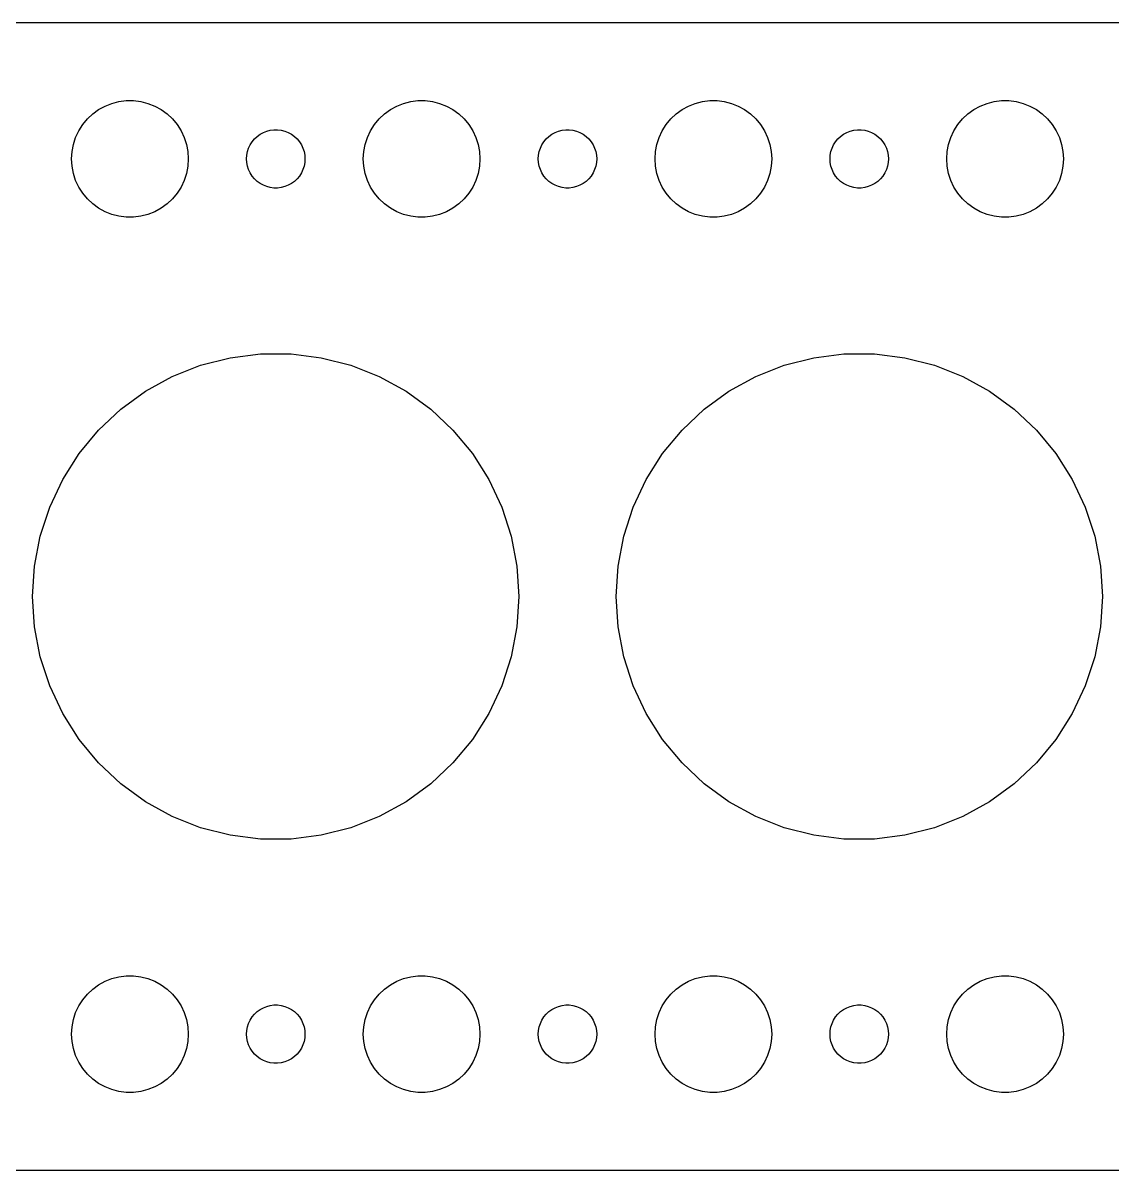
# Model space of a CAD drawing. Header units: metres. Extents: x -90 to 90, y 40 to 98.
# Drawn here: x -13 to 43, y 39.5 to 98.5 of the extents above; entities that cross this region are included whole.
import ezdxf

# ---------------------------------------------------------------- set-up
doc = ezdxf.new("R2010")
doc.units = ezdxf.units.M

msp = doc.modelspace()

# ---------------------------------------------------------------- linework, layer by layer
for p, q in [((84.8139, 98.4901), (-84.8139, 98.4901)), ((-8.42705, 94.3532), (-8.06213, 94.4469)), ((-8.06213, 94.4469), (-7.68837, 94.4941)), ((-7.68837, 94.4941), (-7.31161, 94.4941)), ((-7.31161, 94.4941), (-6.93785, 94.4469)), ((-6.93785, 94.4469), (-6.57294, 94.3532)), ((6.57294, 94.3532), (6.93785, 94.4469)), ((6.93785, 94.4469), (7.31161, 94.4941)), ((7.31161, 94.4941), (7.68837, 94.4941)), ((7.68837, 94.4941), (8.06213, 94.4469)), ((8.06213, 94.4469), (8.42705, 94.3532)), ((21.5729, 94.3532), (21.9379, 94.4469)), ((21.9379, 94.4469), (22.3116, 94.4941)), ((22.3116, 94.4941), (22.6884, 94.4941)), ((22.6884, 94.4941), (23.0621, 94.4469)), ((23.0621, 94.4469), (23.427, 94.3532)), ((36.5729, 94.3532), (36.9379, 94.4469)), ((36.9379, 94.4469), (37.3116, 94.4941)), ((37.3116, 94.4941), (37.6884, 94.4941)), ((37.6884, 94.4941), (38.0621, 94.4469)), ((38.0621, 94.4469), (38.427, 94.3532)), ((-9.6869, 93.5536), (-9.41226, 93.8115)), ((-9.41226, 93.8115), (-9.10747, 94.033)), ((-9.10747, 94.033), (-8.77733, 94.2145)), ((-8.77733, 94.2145), (-8.42705, 94.3532)), ((-6.57294, 94.3532), (-6.22266, 94.2145)), ((-6.22266, 94.2145), (-5.89252, 94.033)), ((-5.89252, 94.033), (-5.58772, 93.8115)), ((-5.58772, 93.8115), (-5.31308, 93.5536)), ((5.31308, 93.5536), (5.58772, 93.8115)), ((5.58772, 93.8115), (5.89252, 94.033)), ((5.89252, 94.033), (6.22266, 94.2145)), ((6.22266, 94.2145), (6.57294, 94.3532)), ((8.42705, 94.3532), (8.77733, 94.2145)), ((8.77733, 94.2145), (9.10747, 94.033)), ((9.10747, 94.033), (9.41226, 93.8115)), ((9.41226, 93.8115), (9.6869, 93.5536)), ((20.3131, 93.5536), (20.5877, 93.8115)), ((20.5877, 93.8115), (20.8925, 94.033)), ((20.8925, 94.033), (21.2227, 94.2145)), ((21.2227, 94.2145), (21.5729, 94.3532)), ((23.427, 94.3532), (23.7773, 94.2145)), ((23.7773, 94.2145), (24.1075, 94.033)), ((24.1075, 94.033), (24.4123, 93.8115)), ((24.4123, 93.8115), (24.6869, 93.5536)), ((35.3131, 93.5536), (35.5877, 93.8115)), ((35.5877, 93.8115), (35.8925, 94.033)), ((35.8925, 94.033), (36.2227, 94.2145)), ((36.2227, 94.2145), (36.5729, 94.3532)), ((38.427, 94.3532), (38.7773, 94.2145)), ((38.7773, 94.2145), (39.1075, 94.033)), ((39.1075, 94.033), (39.4123, 93.8115)), ((39.4123, 93.8115), (39.6869, 93.5536)), ((-10.1289, 92.9453), (-9.92705, 93.2634)), ((-9.92705, 93.2634), (-9.6869, 93.5536)), ((-5.31308, 93.5536), (-5.07294, 93.2634)), ((-5.07294, 93.2634), (-4.87108, 92.9453)), ((4.87108, 92.9453), (5.07294, 93.2634)), ((5.07294, 93.2634), (5.31308, 93.5536)), ((9.6869, 93.5536), (9.92705, 93.2634)), ((9.92705, 93.2634), (10.1289, 92.9453)), ((19.8711, 92.9453), (20.0729, 93.2634)), ((20.0729, 93.2634), (20.3131, 93.5536)), ((24.6869, 93.5536), (24.927, 93.2634)), ((24.927, 93.2634), (25.1289, 92.9453)), ((34.8711, 92.9453), (35.0729, 93.2634)), ((35.0729, 93.2634), (35.3131, 93.5536)), ((39.6869, 93.5536), (39.927, 93.2634)), ((39.927, 93.2634), (40.1289, 92.9453)), ((-10.4057, 92.2461), (-10.2893, 92.6044)), ((-10.2893, 92.6044), (-10.1289, 92.9453)), ((-4.87108, 92.9453), (-4.71066, 92.6044)), ((-4.71066, 92.6044), (-4.59424, 92.2461)), ((-1.09344, 92.5268), (-0.95613, 92.6558)), ((-0.95613, 92.6558), (-0.80373, 92.7665)), ((-0.80373, 92.7665), (-0.63866, 92.8572)), ((-0.63866, 92.8572), (-0.46352, 92.9266)), ((-0.46352, 92.9266), (-0.28107, 92.9734)), ((-0.28107, 92.9734), (-0.09418, 92.997)), ((-0.09418, 92.997), (0.09418, 92.997)), ((0.09418, 92.997), (0.28107, 92.9734)), ((0.28107, 92.9734), (0.46352, 92.9266)), ((0.46352, 92.9266), (0.63866, 92.8572)), ((0.63866, 92.8572), (0.80373, 92.7665)), ((0.80373, 92.7665), (0.95613, 92.6558)), ((0.95613, 92.6558), (1.09344, 92.5268)), ((4.59424, 92.2461), (4.71066, 92.6044)), ((4.71066, 92.6044), (4.87108, 92.9453)), ((10.1289, 92.9453), (10.2893, 92.6044)), ((10.2893, 92.6044), (10.4057, 92.2461)), ((13.9065, 92.5268), (14.0439, 92.6558)), ((14.0439, 92.6558), (14.1963, 92.7665)), ((14.1963, 92.7665), (14.3613, 92.8572)), ((14.3613, 92.8572), (14.5365, 92.9266)), ((14.5365, 92.9266), (14.7189, 92.9734)), ((14.7189, 92.9734), (14.9058, 92.997)), ((14.9058, 92.997), (15.0942, 92.997)), ((15.0942, 92.997), (15.2811, 92.9734)), ((15.2811, 92.9734), (15.4635, 92.9266)), ((15.4635, 92.9266), (15.6387, 92.8572)), ((15.6387, 92.8572), (15.8037, 92.7665)), ((15.8037, 92.7665), (15.9561, 92.6558)), ((15.9561, 92.6558), (16.0934, 92.5268)), ((19.5942, 92.2461), (19.7107, 92.6044)), ((19.7107, 92.6044), (19.8711, 92.9453)), ((25.1289, 92.9453), (25.2893, 92.6044)), ((25.2893, 92.6044), (25.4057, 92.2461)), ((28.9065, 92.5268), (29.0439, 92.6558)), ((29.0439, 92.6558), (29.1963, 92.7665)), ((29.1963, 92.7665), (29.3613, 92.8572)), ((29.3613, 92.8572), (29.5365, 92.9266)), ((29.5365, 92.9266), (29.7189, 92.9734)), ((29.7189, 92.9734), (29.9058, 92.997)), ((29.9058, 92.997), (30.0942, 92.997)), ((30.0942, 92.997), (30.2811, 92.9734)), ((30.2811, 92.9734), (30.4635, 92.9266)), ((30.4635, 92.9266), (30.6387, 92.8572)), ((30.6387, 92.8572), (30.8037, 92.7665)), ((30.8037, 92.7665), (30.9561, 92.6558)), ((30.9561, 92.6558), (31.0934, 92.5268)), ((34.5942, 92.2461), (34.7107, 92.6044)), ((34.7107, 92.6044), (34.8711, 92.9453)), ((40.1289, 92.9453), (40.2893, 92.6044)), ((40.2893, 92.6044), (40.4057, 92.2461)), ((-10.4763, 91.876), (-10.4057, 92.2461)), ((-4.59424, 92.2461), (-4.52365, 91.876)), ((-1.45287, 91.873), (-1.39465, 92.0522)), ((-1.39465, 92.0522), (-1.31445, 92.2226)), ((-1.31445, 92.2226), (-1.21352, 92.3817)), ((-1.21352, 92.3817), (-1.09344, 92.5268)), ((1.09344, 92.5268), (1.21352, 92.3817)), ((1.21352, 92.3817), (1.31445, 92.2226)), ((1.31445, 92.2226), (1.39465, 92.0522)), ((1.39465, 92.0522), (1.45287, 91.873)), ((4.52365, 91.876), (4.59424, 92.2461)), ((10.4057, 92.2461), (10.4763, 91.876)), ((13.5471, 91.873), (13.6053, 92.0522)), ((13.6053, 92.0522), (13.6855, 92.2226)), ((13.6855, 92.2226), (13.7865, 92.3817)), ((13.7865, 92.3817), (13.9065, 92.5268)), ((16.0934, 92.5268), (16.2135, 92.3817)), ((16.2135, 92.3817), (16.3145, 92.2226)), ((16.3145, 92.2226), (16.3947, 92.0522)), ((16.3947, 92.0522), (16.4529, 91.873)), ((19.5237, 91.876), (19.5942, 92.2461)), ((25.4057, 92.2461), (25.4763, 91.876)), ((28.5471, 91.873), (28.6053, 92.0522)), ((28.6053, 92.0522), (28.6855, 92.2226)), ((28.6855, 92.2226), (28.7865, 92.3817)), ((28.7865, 92.3817), (28.9065, 92.5268)), ((31.0934, 92.5268), (31.2135, 92.3817)), ((31.2135, 92.3817), (31.3145, 92.2226)), ((31.3145, 92.2226), (31.3947, 92.0522)), ((31.3947, 92.0522), (31.4529, 91.873)), ((34.5237, 91.876), (34.5942, 92.2461)), ((40.4057, 92.2461), (40.4763, 91.876)), ((-10.5, 91.5), (-10.4763, 91.876)), ((-10.4763, 91.124), (-10.5, 91.5)), ((-4.52365, 91.876), (-4.5, 91.5)), ((-4.5, 91.5), (-4.52365, 91.124)), ((-1.5, 91.5), (-1.48816, 91.688)), ((-1.48816, 91.312), (-1.5, 91.5)), ((-1.48816, 91.688), (-1.45287, 91.873)), ((1.45287, 91.873), (1.48816, 91.688)), ((1.48816, 91.688), (1.5, 91.5)), ((1.5, 91.5), (1.48816, 91.312)), ((4.5, 91.5), (4.52365, 91.876)), ((4.52365, 91.124), (4.5, 91.5)), ((10.4763, 91.876), (10.5, 91.5)), ((10.5, 91.5), (10.4763, 91.124)), ((13.5, 91.5), (13.5118, 91.688)), ((13.5118, 91.312), (13.5, 91.5)), ((13.5118, 91.688), (13.5471, 91.873)), ((16.4529, 91.873), (16.4882, 91.688)), ((16.4882, 91.688), (16.5, 91.5)), ((16.5, 91.5), (16.4882, 91.312)), ((19.5, 91.5), (19.5237, 91.876)), ((19.5237, 91.124), (19.5, 91.5)), ((25.4763, 91.876), (25.5, 91.5)), ((25.5, 91.5), (25.4763, 91.124)), ((28.5, 91.5), (28.5118, 91.688)), ((28.5118, 91.312), (28.5, 91.5)), ((28.5118, 91.688), (28.5471, 91.873)), ((31.4529, 91.873), (31.4882, 91.688)), ((31.4882, 91.688), (31.5, 91.5)), ((31.5, 91.5), (31.4882, 91.312)), ((34.5, 91.5), (34.5237, 91.876)), ((34.5237, 91.124), (34.5, 91.5)), ((40.4763, 91.876), (40.5, 91.5)), ((40.5, 91.5), (40.4763, 91.124)), ((-10.4057, 90.7539), (-10.4763, 91.124)), ((-4.52365, 91.124), (-4.59424, 90.7539)), ((-1.45287, 91.127), (-1.48816, 91.312)), ((-1.39465, 90.9478), (-1.45287, 91.127)), ((-1.31445, 90.7774), (-1.39465, 90.9478)), ((1.39465, 90.9478), (1.31445, 90.7774)), ((1.45287, 91.127), (1.39465, 90.9478)), ((1.48816, 91.312), (1.45287, 91.127)), ((4.59424, 90.7539), (4.52365, 91.124)), ((10.4763, 91.124), (10.4057, 90.7539)), ((13.5471, 91.127), (13.5118, 91.312)), ((13.6053, 90.9478), (13.5471, 91.127)), ((13.6855, 90.7774), (13.6053, 90.9478)), ((16.3947, 90.9478), (16.3145, 90.7774)), ((16.4529, 91.127), (16.3947, 90.9478)), ((16.4882, 91.312), (16.4529, 91.127)), ((19.5942, 90.7539), (19.5237, 91.124)), ((25.4763, 91.124), (25.4057, 90.7539)), ((28.5471, 91.127), (28.5118, 91.312)), ((28.6053, 90.9478), (28.5471, 91.127)), ((28.6855, 90.7774), (28.6053, 90.9478)), ((31.3947, 90.9478), (31.3145, 90.7774)), ((31.4529, 91.127), (31.3947, 90.9478)), ((31.4882, 91.312), (31.4529, 91.127)), ((34.5942, 90.7539), (34.5237, 91.124)), ((40.4763, 91.124), (40.4057, 90.7539)), ((-10.2893, 90.3956), (-10.4057, 90.7539)), ((-10.1289, 90.0547), (-10.2893, 90.3956)), ((-4.71066, 90.3956), (-4.87108, 90.0547)), ((-4.59424, 90.7539), (-4.71066, 90.3956)), ((-1.21352, 90.6183), (-1.31445, 90.7774)), ((-1.09344, 90.4732), (-1.21352, 90.6183)), ((-0.95613, 90.3442), (-1.09344, 90.4732)), ((-0.80373, 90.2335), (-0.95613, 90.3442)), ((0.95613, 90.3442), (0.80373, 90.2335)), ((1.09344, 90.4732), (0.95613, 90.3442)), ((1.21352, 90.6183), (1.09344, 90.4732)), ((1.31445, 90.7774), (1.21352, 90.6183)), ((4.71066, 90.3956), (4.59424, 90.7539)), ((4.87108, 90.0547), (4.71066, 90.3956)), ((10.2893, 90.3956), (10.1289, 90.0547)), ((10.4057, 90.7539), (10.2893, 90.3956)), ((13.7865, 90.6183), (13.6855, 90.7774)), ((13.9065, 90.4732), (13.7865, 90.6183)), ((14.0439, 90.3442), (13.9065, 90.4732)), ((14.1963, 90.2335), (14.0439, 90.3442)), ((15.9561, 90.3442), (15.8037, 90.2335)), ((16.0934, 90.4732), (15.9561, 90.3442)), ((16.2135, 90.6183), (16.0934, 90.4732)), ((16.3145, 90.7774), (16.2135, 90.6183)), ((19.7107, 90.3956), (19.5942, 90.7539)), ((19.8711, 90.0547), (19.7107, 90.3956)), ((25.2893, 90.3956), (25.1289, 90.0547)), ((25.4057, 90.7539), (25.2893, 90.3956)), ((28.7865, 90.6183), (28.6855, 90.7774)), ((28.9065, 90.4732), (28.7865, 90.6183)), ((29.0439, 90.3442), (28.9065, 90.4732)), ((29.1963, 90.2335), (29.0439, 90.3442)), ((30.9561, 90.3442), (30.8037, 90.2335)), ((31.0934, 90.4732), (30.9561, 90.3442)), ((31.2135, 90.6183), (31.0934, 90.4732)), ((31.3145, 90.7774), (31.2135, 90.6183)), ((34.7107, 90.3956), (34.5942, 90.7539)), ((34.8711, 90.0547), (34.7107, 90.3956)), ((40.2893, 90.3956), (40.1289, 90.0547)), ((40.4057, 90.7539), (40.2893, 90.3956)), ((-9.92705, 89.7366), (-10.1289, 90.0547)), ((-9.6869, 89.4464), (-9.92705, 89.7366)), ((-5.07294, 89.7366), (-5.31308, 89.4464)), ((-4.87108, 90.0547), (-5.07294, 89.7366)), ((-0.63866, 90.1427), (-0.80373, 90.2335)), ((-0.46352, 90.0734), (-0.63866, 90.1427)), ((-0.28107, 90.0266), (-0.46352, 90.0734)), ((-0.09418, 90.003), (-0.28107, 90.0266)), ((0.09418, 90.003), (-0.09418, 90.003)), ((0.28107, 90.0266), (0.09418, 90.003)), ((0.46352, 90.0734), (0.28107, 90.0266)), ((0.63866, 90.1427), (0.46352, 90.0734)), ((0.80373, 90.2335), (0.63866, 90.1427)), ((5.07294, 89.7366), (4.87108, 90.0547)), ((5.31308, 89.4464), (5.07294, 89.7366)), ((9.92705, 89.7366), (9.6869, 89.4464)), ((10.1289, 90.0547), (9.92705, 89.7366)), ((14.3613, 90.1427), (14.1963, 90.2335)), ((14.5365, 90.0734), (14.3613, 90.1427)), ((14.7189, 90.0266), (14.5365, 90.0734)), ((14.9058, 90.003), (14.7189, 90.0266)), ((15.0942, 90.003), (14.9058, 90.003)), ((15.2811, 90.0266), (15.0942, 90.003)), ((15.4635, 90.0734), (15.2811, 90.0266)), ((15.6387, 90.1427), (15.4635, 90.0734)), ((15.8037, 90.2335), (15.6387, 90.1427)), ((20.0729, 89.7366), (19.8711, 90.0547)), ((20.3131, 89.4464), (20.0729, 89.7366)), ((24.927, 89.7366), (24.6869, 89.4464)), ((25.1289, 90.0547), (24.927, 89.7366)), ((29.3613, 90.1427), (29.1963, 90.2335)), ((29.5365, 90.0734), (29.3613, 90.1427)), ((29.7189, 90.0266), (29.5365, 90.0734)), ((29.9058, 90.003), (29.7189, 90.0266)), ((30.0942, 90.003), (29.9058, 90.003)), ((30.2811, 90.0266), (30.0942, 90.003)), ((30.4635, 90.0734), (30.2811, 90.0266)), ((30.6387, 90.1427), (30.4635, 90.0734)), ((30.8037, 90.2335), (30.6387, 90.1427)), ((35.0729, 89.7366), (34.8711, 90.0547)), ((35.3131, 89.4464), (35.0729, 89.7366)), ((39.927, 89.7366), (39.6869, 89.4464)), ((40.1289, 90.0547), (39.927, 89.7366)), ((-9.41226, 89.1884), (-9.6869, 89.4464)), ((-9.10747, 88.967), (-9.41226, 89.1884)), ((-5.58772, 89.1884), (-5.89252, 88.967)), ((-5.31308, 89.4464), (-5.58772, 89.1884)), ((5.58772, 89.1884), (5.31308, 89.4464)), ((5.89252, 88.967), (5.58772, 89.1884)), ((9.41226, 89.1884), (9.10747, 88.967)), ((9.6869, 89.4464), (9.41226, 89.1884)), ((20.5877, 89.1884), (20.3131, 89.4464)), ((20.8925, 88.967), (20.5877, 89.1884)), ((24.4123, 89.1884), (24.1075, 88.967)), ((24.6869, 89.4464), (24.4123, 89.1884)), ((35.5877, 89.1884), (35.3131, 89.4464)), ((35.8925, 88.967), (35.5877, 89.1884)), ((39.4123, 89.1884), (39.1075, 88.967)), ((39.6869, 89.4464), (39.4123, 89.1884)), ((-8.77733, 88.7855), (-9.10747, 88.967)), ((-8.42705, 88.6468), (-8.77733, 88.7855)), ((-8.06213, 88.5531), (-8.42705, 88.6468)), ((-7.68837, 88.5059), (-8.06213, 88.5531)), ((-7.31161, 88.5059), (-7.68837, 88.5059)), ((-6.93785, 88.5531), (-7.31161, 88.5059)), ((-6.57294, 88.6468), (-6.93785, 88.5531)), ((-6.22266, 88.7855), (-6.57294, 88.6468)), ((-5.89252, 88.967), (-6.22266, 88.7855)), ((6.22266, 88.7855), (5.89252, 88.967)), ((6.57294, 88.6468), (6.22266, 88.7855)), ((6.93785, 88.5531), (6.57294, 88.6468)), ((7.31161, 88.5059), (6.93785, 88.5531)), ((7.68837, 88.5059), (7.31161, 88.5059)), ((8.06213, 88.5531), (7.68837, 88.5059)), ((8.42705, 88.6468), (8.06213, 88.5531)), ((8.77733, 88.7855), (8.42705, 88.6468)), ((9.10747, 88.967), (8.77733, 88.7855)), ((21.2227, 88.7855), (20.8925, 88.967)), ((21.5729, 88.6468), (21.2227, 88.7855)), ((21.9379, 88.5531), (21.5729, 88.6468)), ((22.3116, 88.5059), (21.9379, 88.5531)), ((22.6884, 88.5059), (22.3116, 88.5059)), ((23.0621, 88.5531), (22.6884, 88.5059)), ((23.427, 88.6468), (23.0621, 88.5531)), ((23.7773, 88.7855), (23.427, 88.6468)), ((24.1075, 88.967), (23.7773, 88.7855)), ((36.2227, 88.7855), (35.8925, 88.967)), ((36.5729, 88.6468), (36.2227, 88.7855)), ((36.9379, 88.5531), (36.5729, 88.6468)), ((37.3116, 88.5059), (36.9379, 88.5531)), ((37.6884, 88.5059), (37.3116, 88.5059)), ((38.0621, 88.5531), (37.6884, 88.5059)), ((38.427, 88.6468), (38.0621, 88.5531)), ((38.7773, 88.7855), (38.427, 88.6468)), ((39.1075, 88.967), (38.7773, 88.7855)), ((-2.34225, 81.2786), (-0.78487, 81.4753)), ((-0.78487, 81.4753), (0.78487, 81.4753)), ((0.78487, 81.4753), (2.34225, 81.2786)), ((27.6577, 81.2786), (29.2151, 81.4753)), ((29.2151, 81.4753), (30.7849, 81.4753)), ((30.7849, 81.4753), (32.3423, 81.2786)), ((-5.32224, 80.3103), (-3.8627, 80.8882)), ((-3.8627, 80.8882), (-2.34225, 81.2786)), ((2.34225, 81.2786), (3.8627, 80.8882)), ((3.8627, 80.8882), (5.32224, 80.3103)), ((24.6777, 80.3103), (26.1373, 80.8882)), ((26.1373, 80.8882), (27.6577, 81.2786)), ((32.3423, 81.2786), (33.8627, 80.8882)), ((33.8627, 80.8882), (35.3222, 80.3103)), ((-6.69783, 79.5541), (-5.32224, 80.3103)), ((5.32224, 80.3103), (6.69783, 79.5541)), ((23.3022, 79.5541), (24.6777, 80.3103)), ((35.3222, 80.3103), (36.6978, 79.5541)), ((-7.96779, 78.6314), (-6.69783, 79.5541)), ((6.69783, 79.5541), (7.96779, 78.6314)), ((22.0322, 78.6314), (23.3022, 79.5541)), ((36.6978, 79.5541), (37.9678, 78.6314)), ((-9.11211, 77.5568), (-7.96779, 78.6314)), ((7.96779, 78.6314), (9.11211, 77.5568)), ((20.8879, 77.5568), (22.0322, 78.6314)), ((37.9678, 78.6314), (39.1121, 77.5568)), ((-10.1127, 76.3473), (-9.11211, 77.5568)), ((9.11211, 77.5568), (10.1127, 76.3473)), ((19.8873, 76.3473), (20.8879, 77.5568)), ((39.1121, 77.5568), (40.1127, 76.3473)), ((-10.9538, 75.0219), (-10.1127, 76.3473)), ((10.1127, 76.3473), (10.9538, 75.0219)), ((19.0462, 75.0219), (19.8873, 76.3473)), ((40.1127, 76.3473), (40.9538, 75.0219)), ((-11.6222, 73.6015), (-10.9538, 75.0219)), ((10.9538, 75.0219), (11.6222, 73.6015)), ((18.3778, 73.6015), (19.0462, 75.0219)), ((40.9538, 75.0219), (41.6222, 73.6015)), ((-12.1073, 72.1086), (-11.6222, 73.6015)), ((11.6222, 73.6015), (12.1073, 72.1086)), ((17.8927, 72.1086), (18.3778, 73.6015)), ((41.6222, 73.6015), (42.1073, 72.1086)), ((-12.4014, 70.5667), (-12.1073, 72.1086)), ((12.1073, 72.1086), (12.4014, 70.5667)), ((17.5986, 70.5667), (17.8927, 72.1086)), ((42.1073, 72.1086), (42.4014, 70.5667)), ((-12.5, 69), (-12.4014, 70.5667)), ((12.4014, 70.5667), (12.5, 69)), ((17.5, 69), (17.5986, 70.5667)), ((42.4014, 70.5667), (42.5, 69)), ((-12.4014, 67.4333), (-12.5, 69)), ((12.5, 69), (12.4014, 67.4333)), ((17.5986, 67.4333), (17.5, 69)), ((42.5, 69), (42.4014, 67.4333)), ((-12.1073, 65.8914), (-12.4014, 67.4333)), ((12.4014, 67.4333), (12.1073, 65.8914)), ((17.8927, 65.8914), (17.5986, 67.4333)), ((42.4014, 67.4333), (42.1073, 65.8914)), ((-11.6222, 64.3985), (-12.1073, 65.8914)), ((12.1073, 65.8914), (11.6222, 64.3985)), ((18.3778, 64.3985), (17.8927, 65.8914)), ((42.1073, 65.8914), (41.6222, 64.3985)), ((-10.9538, 62.9781), (-11.6222, 64.3985)), ((11.6222, 64.3985), (10.9538, 62.9781)), ((19.0462, 62.9781), (18.3778, 64.3985)), ((41.6222, 64.3985), (40.9538, 62.9781)), ((-10.1127, 61.6527), (-10.9538, 62.9781)), ((10.9538, 62.9781), (10.1127, 61.6527)), ((19.8873, 61.6527), (19.0462, 62.9781)), ((40.9538, 62.9781), (40.1127, 61.6527)), ((-9.11211, 60.4432), (-10.1127, 61.6527)), ((10.1127, 61.6527), (9.11211, 60.4432)), ((20.8879, 60.4432), (19.8873, 61.6527)), ((40.1127, 61.6527), (39.1121, 60.4432)), ((-7.96779, 59.3686), (-9.11211, 60.4432)), ((9.11211, 60.4432), (7.96779, 59.3686)), ((22.0322, 59.3686), (20.8879, 60.4432)), ((39.1121, 60.4432), (37.9678, 59.3686)), ((-6.69783, 58.4459), (-7.96779, 59.3686)), ((7.96779, 59.3686), (6.69783, 58.4459)), ((23.3022, 58.4459), (22.0322, 59.3686)), ((37.9678, 59.3686), (36.6978, 58.4459)), ((-5.32224, 57.6897), (-6.69783, 58.4459)), ((6.69783, 58.4459), (5.32224, 57.6897)), ((24.6777, 57.6897), (23.3022, 58.4459)), ((36.6978, 58.4459), (35.3222, 57.6897)), ((-3.8627, 57.1118), (-5.32224, 57.6897)), ((5.32224, 57.6897), (3.8627, 57.1118)), ((26.1373, 57.1118), (24.6777, 57.6897)), ((35.3222, 57.6897), (33.8627, 57.1118)), ((-2.34225, 56.7214), (-3.8627, 57.1118)), ((-0.78487, 56.5247), (-2.34225, 56.7214)), ((2.34225, 56.7214), (0.78487, 56.5247)), ((3.8627, 57.1118), (2.34225, 56.7214)), ((27.6577, 56.7214), (26.1373, 57.1118)), ((29.2151, 56.5247), (27.6577, 56.7214)), ((32.3423, 56.7214), (30.7849, 56.5247)), ((33.8627, 57.1118), (32.3423, 56.7214)), ((0.78487, 56.5247), (-0.78487, 56.5247)), ((30.7849, 56.5247), (29.2151, 56.5247)), ((-9.41226, 48.8116), (-9.10747, 49.033)), ((-9.10747, 49.033), (-8.77733, 49.2145)), ((-8.77733, 49.2145), (-8.42705, 49.3532)), ((-8.42705, 49.3532), (-8.06213, 49.4469)), ((-8.06213, 49.4469), (-7.68837, 49.4941)), ((-7.68837, 49.4941), (-7.31161, 49.4941)), ((-7.31161, 49.4941), (-6.93785, 49.4469)), ((-6.93785, 49.4469), (-6.57294, 49.3532)), ((-6.57294, 49.3532), (-6.22266, 49.2145)), ((-6.22266, 49.2145), (-5.89252, 49.033)), ((-5.89252, 49.033), (-5.58772, 48.8116)), ((5.58772, 48.8116), (5.89252, 49.033)), ((5.89252, 49.033), (6.22266, 49.2145)), ((6.22266, 49.2145), (6.57294, 49.3532)), ((6.57294, 49.3532), (6.93785, 49.4469)), ((6.93785, 49.4469), (7.31161, 49.4941)), ((7.31161, 49.4941), (7.68837, 49.4941)), ((7.68837, 49.4941), (8.06213, 49.4469)), ((8.06213, 49.4469), (8.42705, 49.3532)), ((8.42705, 49.3532), (8.77733, 49.2145)), ((8.77733, 49.2145), (9.10747, 49.033)), ((9.10747, 49.033), (9.41226, 48.8116)), ((20.5877, 48.8116), (20.8925, 49.033)), ((20.8925, 49.033), (21.2227, 49.2145)), ((21.2227, 49.2145), (21.5729, 49.3532)), ((21.5729, 49.3532), (21.9379, 49.4469)), ((21.9379, 49.4469), (22.3116, 49.4941)), ((22.3116, 49.4941), (22.6884, 49.4941)), ((22.6884, 49.4941), (23.0621, 49.4469)), ((23.0621, 49.4469), (23.427, 49.3532)), ((23.427, 49.3532), (23.7773, 49.2145)), ((23.7773, 49.2145), (24.1075, 49.033)), ((24.1075, 49.033), (24.4123, 48.8116)), ((35.5877, 48.8116), (35.8925, 49.033)), ((35.8925, 49.033), (36.2227, 49.2145)), ((36.2227, 49.2145), (36.5729, 49.3532)), ((36.5729, 49.3532), (36.9379, 49.4469)), ((36.9379, 49.4469), (37.3116, 49.4941)), ((37.3116, 49.4941), (37.6884, 49.4941)), ((37.6884, 49.4941), (38.0621, 49.4469)), ((38.0621, 49.4469), (38.427, 49.3532)), ((38.427, 49.3532), (38.7773, 49.2145)), ((38.7773, 49.2145), (39.1075, 49.033)), ((39.1075, 49.033), (39.4123, 48.8116)), ((-9.92705, 48.2634), (-9.6869, 48.5536)), ((-9.6869, 48.5536), (-9.41226, 48.8116)), ((-5.58772, 48.8116), (-5.31308, 48.5536)), ((-5.31308, 48.5536), (-5.07294, 48.2634)), ((5.07294, 48.2634), (5.31308, 48.5536)), ((5.31308, 48.5536), (5.58772, 48.8116)), ((9.41226, 48.8116), (9.6869, 48.5536)), ((9.6869, 48.5536), (9.92705, 48.2634)), ((20.0729, 48.2634), (20.3131, 48.5536)), ((20.3131, 48.5536), (20.5877, 48.8116)), ((24.4123, 48.8116), (24.6869, 48.5536)), ((24.6869, 48.5536), (24.927, 48.2634)), ((35.0729, 48.2634), (35.3131, 48.5536)), ((35.3131, 48.5536), (35.5877, 48.8116)), ((39.4123, 48.8116), (39.6869, 48.5536)), ((39.6869, 48.5536), (39.927, 48.2634)), ((-10.2893, 47.6044), (-10.1289, 47.9453)), ((-10.1289, 47.9453), (-9.92705, 48.2634)), ((-5.07294, 48.2634), (-4.87108, 47.9453)), ((-4.87108, 47.9453), (-4.71066, 47.6044)), ((-0.80373, 47.7665), (-0.63866, 47.8573)), ((-0.63866, 47.8573), (-0.46352, 47.9266)), ((-0.46352, 47.9266), (-0.28107, 47.9734)), ((-0.28107, 47.9734), (-0.09418, 47.997)), ((-0.09418, 47.997), (0.09418, 47.997)), ((0.09418, 47.997), (0.28107, 47.9734)), ((0.28107, 47.9734), (0.46352, 47.9266)), ((0.46352, 47.9266), (0.63866, 47.8573)), ((0.63866, 47.8573), (0.80373, 47.7665)), ((4.71066, 47.6044), (4.87108, 47.9453)), ((4.87108, 47.9453), (5.07294, 48.2634)), ((9.92705, 48.2634), (10.1289, 47.9453)), ((10.1289, 47.9453), (10.2893, 47.6044)), ((14.1963, 47.7665), (14.3613, 47.8573)), ((14.3613, 47.8573), (14.5365, 47.9266)), ((14.5365, 47.9266), (14.7189, 47.9734)), ((14.7189, 47.9734), (14.9058, 47.997)), ((14.9058, 47.997), (15.0942, 47.997)), ((15.0942, 47.997), (15.2811, 47.9734)), ((15.2811, 47.9734), (15.4635, 47.9266)), ((15.4635, 47.9266), (15.6387, 47.8573)), ((15.6387, 47.8573), (15.8037, 47.7665)), ((19.7107, 47.6044), (19.8711, 47.9453)), ((19.8711, 47.9453), (20.0729, 48.2634)), ((24.927, 48.2634), (25.1289, 47.9453)), ((25.1289, 47.9453), (25.2893, 47.6044)), ((29.1963, 47.7665), (29.3613, 47.8573)), ((29.3613, 47.8573), (29.5365, 47.9266)), ((29.5365, 47.9266), (29.7189, 47.9734)), ((29.7189, 47.9734), (29.9058, 47.997)), ((29.9058, 47.997), (30.0942, 47.997)), ((30.0942, 47.997), (30.2811, 47.9734)), ((30.2811, 47.9734), (30.4635, 47.9266)), ((30.4635, 47.9266), (30.6387, 47.8573)), ((30.6387, 47.8573), (30.8037, 47.7665)), ((34.7107, 47.6044), (34.8711, 47.9453)), ((34.8711, 47.9453), (35.0729, 48.2634)), ((39.927, 48.2634), (40.1289, 47.9453)), ((40.1289, 47.9453), (40.2893, 47.6044)), ((-10.4763, 46.876), (-10.4057, 47.2461)), ((-10.4057, 47.2461), (-10.2893, 47.6044)), ((-4.71066, 47.6044), (-4.59424, 47.2461)), ((-4.59424, 47.2461), (-4.52365, 46.876)), ((-1.39465, 47.0522), (-1.31445, 47.2226)), ((-1.31445, 47.2226), (-1.21352, 47.3817)), ((-1.21352, 47.3817), (-1.09344, 47.5268)), ((-1.09344, 47.5268), (-0.95613, 47.6558)), ((-0.95613, 47.6558), (-0.80373, 47.7665)), ((0.80373, 47.7665), (0.95613, 47.6558)), ((0.95613, 47.6558), (1.09344, 47.5268)), ((1.09344, 47.5268), (1.21352, 47.3817)), ((1.21352, 47.3817), (1.31445, 47.2226)), ((1.31445, 47.2226), (1.39465, 47.0522)), ((4.52365, 46.876), (4.59424, 47.2461)), ((4.59424, 47.2461), (4.71066, 47.6044)), ((10.2893, 47.6044), (10.4057, 47.2461)), ((10.4057, 47.2461), (10.4763, 46.876)), ((13.6053, 47.0522), (13.6855, 47.2226)), ((13.6855, 47.2226), (13.7865, 47.3817)), ((13.7865, 47.3817), (13.9065, 47.5268)), ((13.9065, 47.5268), (14.0439, 47.6558)), ((14.0439, 47.6558), (14.1963, 47.7665)), ((15.8037, 47.7665), (15.9561, 47.6558)), ((15.9561, 47.6558), (16.0934, 47.5268)), ((16.0934, 47.5268), (16.2135, 47.3817)), ((16.2135, 47.3817), (16.3145, 47.2226)), ((16.3145, 47.2226), (16.3947, 47.0522)), ((19.5237, 46.876), (19.5942, 47.2461)), ((19.5942, 47.2461), (19.7107, 47.6044)), ((25.2893, 47.6044), (25.4057, 47.2461)), ((25.4057, 47.2461), (25.4763, 46.876)), ((28.6053, 47.0522), (28.6855, 47.2226)), ((28.6855, 47.2226), (28.7865, 47.3817)), ((28.7865, 47.3817), (28.9065, 47.5268)), ((28.9065, 47.5268), (29.0439, 47.6558)), ((29.0439, 47.6558), (29.1963, 47.7665)), ((30.8037, 47.7665), (30.9561, 47.6558)), ((30.9561, 47.6558), (31.0934, 47.5268)), ((31.0934, 47.5268), (31.2135, 47.3817)), ((31.2135, 47.3817), (31.3145, 47.2226)), ((31.3145, 47.2226), (31.3947, 47.0522)), ((34.5237, 46.876), (34.5942, 47.2461)), ((34.5942, 47.2461), (34.7107, 47.6044)), ((40.2893, 47.6044), (40.4057, 47.2461)), ((40.4057, 47.2461), (40.4763, 46.876)), ((-10.5, 46.5), (-10.4763, 46.876)), ((-4.52365, 46.876), (-4.5, 46.5)), ((-1.5, 46.5), (-1.48816, 46.688)), ((-1.48816, 46.688), (-1.45287, 46.873)), ((-1.45287, 46.873), (-1.39465, 47.0522)), ((1.39465, 47.0522), (1.45287, 46.873)), ((1.45287, 46.873), (1.48816, 46.688)), ((1.48816, 46.688), (1.5, 46.5)), ((4.5, 46.5), (4.52365, 46.876)), ((10.4763, 46.876), (10.5, 46.5)), ((13.5, 46.5), (13.5118, 46.688)), ((13.5118, 46.688), (13.5471, 46.873)), ((13.5471, 46.873), (13.6053, 47.0522)), ((16.3947, 47.0522), (16.4529, 46.873)), ((16.4529, 46.873), (16.4882, 46.688)), ((16.4882, 46.688), (16.5, 46.5)), ((19.5, 46.5), (19.5237, 46.876)), ((25.4763, 46.876), (25.5, 46.5)), ((28.5, 46.5), (28.5118, 46.688)), ((28.5118, 46.688), (28.5471, 46.873)), ((28.5471, 46.873), (28.6053, 47.0522)), ((31.3947, 47.0522), (31.4529, 46.873)), ((31.4529, 46.873), (31.4882, 46.688)), ((31.4882, 46.688), (31.5, 46.5)), ((34.5, 46.5), (34.5237, 46.876)), ((40.4763, 46.876), (40.5, 46.5)), ((-10.4763, 46.124), (-10.5, 46.5)), ((-10.4057, 45.7539), (-10.4763, 46.124)), ((-4.52365, 46.124), (-4.59424, 45.7539)), ((-4.5, 46.5), (-4.52365, 46.124)), ((-1.48816, 46.312), (-1.5, 46.5)), ((-1.45287, 46.127), (-1.48816, 46.312)), ((-1.39465, 45.9478), (-1.45287, 46.127)), ((1.45287, 46.127), (1.39465, 45.9478)), ((1.48816, 46.312), (1.45287, 46.127)), ((1.5, 46.5), (1.48816, 46.312)), ((4.52365, 46.124), (4.5, 46.5)), ((4.59424, 45.7539), (4.52365, 46.124)), ((10.4763, 46.124), (10.4057, 45.7539)), ((10.5, 46.5), (10.4763, 46.124)), ((13.5118, 46.312), (13.5, 46.5)), ((13.5471, 46.127), (13.5118, 46.312)), ((13.6053, 45.9478), (13.5471, 46.127)), ((16.4529, 46.127), (16.3947, 45.9478)), ((16.4882, 46.312), (16.4529, 46.127)), ((16.5, 46.5), (16.4882, 46.312)), ((19.5237, 46.124), (19.5, 46.5)), ((19.5942, 45.7539), (19.5237, 46.124)), ((25.4763, 46.124), (25.4057, 45.7539)), ((25.5, 46.5), (25.4763, 46.124)), ((28.5118, 46.312), (28.5, 46.5)), ((28.5471, 46.127), (28.5118, 46.312)), ((28.6053, 45.9478), (28.5471, 46.127)), ((31.4529, 46.127), (31.3947, 45.9478)), ((31.4882, 46.312), (31.4529, 46.127)), ((31.5, 46.5), (31.4882, 46.312)), ((34.5237, 46.124), (34.5, 46.5)), ((34.5942, 45.7539), (34.5237, 46.124)), ((40.4763, 46.124), (40.4057, 45.7539)), ((40.5, 46.5), (40.4763, 46.124)), ((-10.2893, 45.3956), (-10.4057, 45.7539)), ((-4.59424, 45.7539), (-4.71066, 45.3956)), ((-1.31445, 45.7774), (-1.39465, 45.9478)), ((-1.21352, 45.6183), (-1.31445, 45.7774)), ((-1.09344, 45.4732), (-1.21352, 45.6183)), ((-0.95613, 45.3442), (-1.09344, 45.4732)), ((1.09344, 45.4732), (0.95613, 45.3442)), ((1.21352, 45.6183), (1.09344, 45.4732)), ((1.31445, 45.7774), (1.21352, 45.6183)), ((1.39465, 45.9478), (1.31445, 45.7774)), ((4.71066, 45.3956), (4.59424, 45.7539)), ((10.4057, 45.7539), (10.2893, 45.3956)), ((13.6855, 45.7774), (13.6053, 45.9478)), ((13.7865, 45.6183), (13.6855, 45.7774)), ((13.9065, 45.4732), (13.7865, 45.6183)), ((14.0439, 45.3442), (13.9065, 45.4732)), ((16.0934, 45.4732), (15.9561, 45.3442)), ((16.2135, 45.6183), (16.0934, 45.4732)), ((16.3145, 45.7774), (16.2135, 45.6183)), ((16.3947, 45.9478), (16.3145, 45.7774)), ((19.7107, 45.3956), (19.5942, 45.7539)), ((25.4057, 45.7539), (25.2893, 45.3956)), ((28.6855, 45.7774), (28.6053, 45.9478)), ((28.7865, 45.6183), (28.6855, 45.7774)), ((28.9065, 45.4732), (28.7865, 45.6183)), ((29.0439, 45.3442), (28.9065, 45.4732)), ((31.0934, 45.4732), (30.9561, 45.3442)), ((31.2135, 45.6183), (31.0934, 45.4732)), ((31.3145, 45.7774), (31.2135, 45.6183)), ((31.3947, 45.9478), (31.3145, 45.7774)), ((34.7107, 45.3956), (34.5942, 45.7539)), ((40.4057, 45.7539), (40.2893, 45.3956)), ((-10.1289, 45.0547), (-10.2893, 45.3956)), ((-9.92705, 44.7366), (-10.1289, 45.0547)), ((-4.87108, 45.0547), (-5.07294, 44.7366)), ((-4.71066, 45.3956), (-4.87108, 45.0547)), ((-0.80373, 45.2335), (-0.95613, 45.3442)), ((-0.63866, 45.1428), (-0.80373, 45.2335)), ((-0.46352, 45.0734), (-0.63866, 45.1428)), ((-0.28107, 45.0266), (-0.46352, 45.0734)), ((-0.09418, 45.003), (-0.28107, 45.0266)), ((0.09418, 45.003), (-0.09418, 45.003)), ((0.28107, 45.0266), (0.09418, 45.003)), ((0.46352, 45.0734), (0.28107, 45.0266)), ((0.63866, 45.1428), (0.46352, 45.0734)), ((0.80373, 45.2335), (0.63866, 45.1428)), ((0.95613, 45.3442), (0.80373, 45.2335)), ((4.87108, 45.0547), (4.71066, 45.3956)), ((5.07294, 44.7366), (4.87108, 45.0547)), ((10.1289, 45.0547), (9.92705, 44.7366)), ((10.2893, 45.3956), (10.1289, 45.0547)), ((14.1963, 45.2335), (14.0439, 45.3442)), ((14.3613, 45.1428), (14.1963, 45.2335)), ((14.5365, 45.0734), (14.3613, 45.1428)), ((14.7189, 45.0266), (14.5365, 45.0734)), ((14.9058, 45.003), (14.7189, 45.0266)), ((15.0942, 45.003), (14.9058, 45.003)), ((15.2811, 45.0266), (15.0942, 45.003)), ((15.4635, 45.0734), (15.2811, 45.0266)), ((15.6387, 45.1428), (15.4635, 45.0734)), ((15.8037, 45.2335), (15.6387, 45.1428)), ((15.9561, 45.3442), (15.8037, 45.2335)), ((19.8711, 45.0547), (19.7107, 45.3956)), ((20.0729, 44.7366), (19.8711, 45.0547)), ((25.1289, 45.0547), (24.927, 44.7366)), ((25.2893, 45.3956), (25.1289, 45.0547)), ((29.1963, 45.2335), (29.0439, 45.3442)), ((29.3613, 45.1428), (29.1963, 45.2335)), ((29.5365, 45.0734), (29.3613, 45.1428)), ((29.7189, 45.0266), (29.5365, 45.0734)), ((29.9058, 45.003), (29.7189, 45.0266)), ((30.0942, 45.003), (29.9058, 45.003)), ((30.2811, 45.0266), (30.0942, 45.003)), ((30.4635, 45.0734), (30.2811, 45.0266)), ((30.6387, 45.1428), (30.4635, 45.0734)), ((30.8037, 45.2335), (30.6387, 45.1428)), ((30.9561, 45.3442), (30.8037, 45.2335)), ((34.8711, 45.0547), (34.7107, 45.3956)), ((35.0729, 44.7366), (34.8711, 45.0547)), ((40.1289, 45.0547), (39.927, 44.7366)), ((40.2893, 45.3956), (40.1289, 45.0547)), ((-9.6869, 44.4464), (-9.92705, 44.7366)), ((-9.41226, 44.1885), (-9.6869, 44.4464)), ((-5.31308, 44.4464), (-5.58772, 44.1885)), ((-5.07294, 44.7366), (-5.31308, 44.4464)), ((5.31308, 44.4464), (5.07294, 44.7366)), ((5.58772, 44.1885), (5.31308, 44.4464)), ((9.6869, 44.4464), (9.41226, 44.1885)), ((9.92705, 44.7366), (9.6869, 44.4464)), ((20.3131, 44.4464), (20.0729, 44.7366)), ((20.5877, 44.1885), (20.3131, 44.4464)), ((24.6869, 44.4464), (24.4123, 44.1885)), ((24.927, 44.7366), (24.6869, 44.4464)), ((35.3131, 44.4464), (35.0729, 44.7366)), ((35.5877, 44.1885), (35.3131, 44.4464)), ((39.6869, 44.4464), (39.4123, 44.1885)), ((39.927, 44.7366), (39.6869, 44.4464)), ((-9.10747, 43.967), (-9.41226, 44.1885)), ((-8.77733, 43.7855), (-9.10747, 43.967)), ((-8.42705, 43.6468), (-8.77733, 43.7855)), ((-8.06213, 43.5531), (-8.42705, 43.6468)), ((-6.57294, 43.6468), (-6.93785, 43.5531)), ((-6.22266, 43.7855), (-6.57294, 43.6468)), ((-5.89252, 43.967), (-6.22266, 43.7855)), ((-5.58772, 44.1885), (-5.89252, 43.967)), ((5.89252, 43.967), (5.58772, 44.1885)), ((6.22266, 43.7855), (5.89252, 43.967)), ((6.57294, 43.6468), (6.22266, 43.7855)), ((6.93785, 43.5531), (6.57294, 43.6468)), ((8.42705, 43.6468), (8.06213, 43.5531)), ((8.77733, 43.7855), (8.42705, 43.6468)), ((9.10747, 43.967), (8.77733, 43.7855)), ((9.41226, 44.1885), (9.10747, 43.967)), ((20.8925, 43.967), (20.5877, 44.1885)), ((21.2227, 43.7855), (20.8925, 43.967)), ((21.5729, 43.6468), (21.2227, 43.7855)), ((21.9379, 43.5531), (21.5729, 43.6468)), ((23.427, 43.6468), (23.0621, 43.5531)), ((23.7773, 43.7855), (23.427, 43.6468)), ((24.1075, 43.967), (23.7773, 43.7855)), ((24.4123, 44.1885), (24.1075, 43.967)), ((35.8925, 43.967), (35.5877, 44.1885)), ((36.2227, 43.7855), (35.8925, 43.967)), ((36.5729, 43.6468), (36.2227, 43.7855)), ((36.9379, 43.5531), (36.5729, 43.6468)), ((38.427, 43.6468), (38.0621, 43.5531)), ((38.7773, 43.7855), (38.427, 43.6468)), ((39.1075, 43.967), (38.7773, 43.7855)), ((39.4123, 44.1885), (39.1075, 43.967)), ((-7.68837, 43.5059), (-8.06213, 43.5531)), ((-7.31161, 43.5059), (-7.68837, 43.5059)), ((-6.93785, 43.5531), (-7.31161, 43.5059)), ((7.31161, 43.5059), (6.93785, 43.5531)), ((7.68837, 43.5059), (7.31161, 43.5059)), ((8.06213, 43.5531), (7.68837, 43.5059)), ((22.3116, 43.5059), (21.9379, 43.5531)), ((22.6884, 43.5059), (22.3116, 43.5059)), ((23.0621, 43.5531), (22.6884, 43.5059)), ((37.3116, 43.5059), (36.9379, 43.5531)), ((37.6884, 43.5059), (37.3116, 43.5059)), ((38.0621, 43.5531), (37.6884, 43.5059)), ((-84.8139, 39.5099), (84.8139, 39.5099))]:
    msp.add_line(p, q)

doc.saveas('drawing.dxf')
